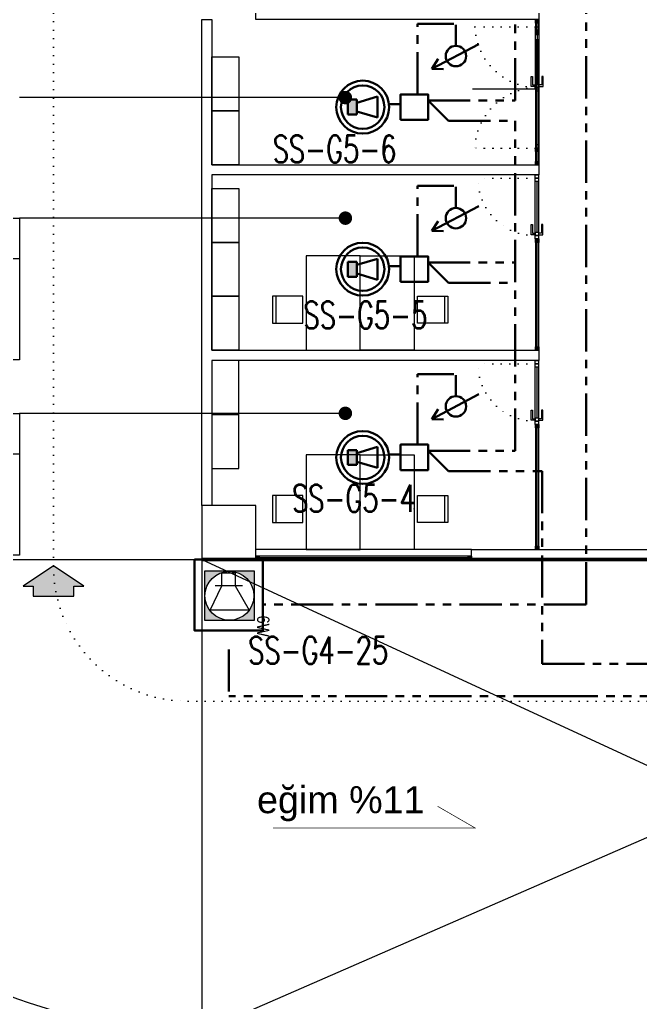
# Model space of a CAD drawing. Header units: metres. Extents: x -13545 to 152404, y -11890 to 28436.
# Drawn here: x 56590 to 57511, y 144 to 1600 of the extents above; entities that cross this region are included whole.
import ezdxf
from ezdxf.enums import TextEntityAlignment as Align
from ezdxf.xclip import XClip

# ---------------------------------------------------------------- set-up
doc = ezdxf.new("R2010")
doc.units = ezdxf.units.M
doc.header["$LTSCALE"] = 100
doc.header["$MEASUREMENT"] = 0
doc.header["$XCLIPFRAME"] = 0
for name, pattern in [('DOT2', [0.125, 0, -0.125]), ('DOT5', [0.75, 0, -0.75]), ('PHANTOM2', [1.25, 0.625, -0.125, 0.125, -0.125, 0.125, -0.125])]:
    doc.linetypes.add(name, pattern=pattern)
doc.layers.get('0').update_dxf_attribs({"color": 9, "lineweight": 9})
for name, color, linetype, lineweight in [('00', 9, 'Continuous', 9), ('01', 9, 'Continuous', 9), ('05', 9, 'Continuous', 9), ('06B', 9, 'Continuous', 9), ('06D', 9, 'Continuous', 9), ('10', 9, 'Continuous', 9), ('15', 9, 'Continuous', 9), ('20', 9, 'DOT2', 9), ('21', 9, 'Continuous', 9), ('21_mahal200', 9, 'Continuous', 9), ('E-3W ACİL ANONS İÇİN HOPARLÖR (GÖMME) (YANGINA DAYANIKLI)', 7, 'Continuous', 30), ('E-6W ACİL ANONS İÇİN HOPARLÖR (SIVAÜSTÜ) (YANGINA DAYANIKLI)', 7, 'Continuous', 30), ('E-KABLO', 7, 'Continuous', 30), ('E-SES AYAR ANAHTARI', 7, 'Continuous', 30), ('E-YAZI', 7, 'Continuous', 30), ('Seslendirme', 7, 'Continuous', 9)]:
    doc.layers.add(name, color=color, linetype=linetype, lineweight=lineweight)
doc.styles.add('Arial', font='arial.ttf', dxfattribs={"height": 2.5})
doc.styles.add('ILGAZ', font='txttw.shx')
doc.styles.add('MuuM_TEXT-ITALIC', font='ARIALNI.TTF')
doc.styles.add('MuuM_TEXT-STANDART', font='ARIALN.TTF')
doc.dimstyles.new('MuuM_DIM200', dxfattribs={"dimscale": 20, "dimtxt": 2, "dimasz": 1, "dimexe": 1, "dimexo": 1, "dimgap": 1, "dimtad": 1, "dimdec": 1, "dimrnd": 0.5, "dimdsep": 46, "dimtxsty": 'MuuM_TEXT-STANDART', "dimblk": 'ARCHTICK', "dimcen": 0, "dimdle": 0.15, "dimclrd": 256, "dimclre": 256, "dimclrt": 256, "dimadec": 0, "dimazin": 0, "dimtfac": 5, "dimtdec": 1, "dimtix": 1, "dimtmove": 2, "dimatfit": 3, "dimldrblk": 'DOT', "dimfxl": 3, "dimfxlon": 1, "dimtolj": 1, "dimlwd": -1, "dimlwe": -1, "dimarcsym": 0})

# ---------------------------------------------------------------- blocks, each defined once
blk = doc.blocks.new('100_SES AYAR ANAHTARI')
at = {"layer": 'E-SES AYAR ANAHTARI', "color": 4}
for p, q in [((1.776, 3.255), (-1.686, 1.426)), ((1.776, 3.255), (0.915, 3.283)), ((1.776, 3.255), (1.312, 2.529)), ((0, 0), (0, 1.561))]:
    blk.add_line(p, q, dxfattribs=at)
blk.add_circle((0, 2.317), 0.756, dxfattribs=at)
blk = doc.blocks.new('ep20n')
at = {"layer": 'Seslendirme'}
h = blk.add_hatch(color=3, dxfattribs=at)
h.paths.add_polyline_path([(59.4, -30.4), (59.4, 0, -1), (0, 0), (0, -30.4)])
h.paths.add_polyline_path([(0, 30.4), (0, 0, -1), (59.4, 0), (59.4, 30.4)])
at = {"layer": 'Seslendirme', "color": 3}
for p, q in [((59.4, 30.4), (0, 30.4)), ((0, 30.4), (0, -30.4)), ((17.8, 6.9), (47, 24)), ((47, 24, 943.8), (47, -23.5, 943.8)), ((59.4, -30.4), (59.4, 30.4)), ((17.8, 16), (17.8, -17.3)), ((1.8, -9.1), (1.8, 6.9)), ((1.8, 6.9), (17.8, 6.9)), ((17.8, -9.1), (1.8, -9.1)), ((47, -23.5), (17.8, -9.1)), ((0, -30.4), (59.4, -30.4))]:
    blk.add_line(p, q, dxfattribs=at)
blk.add_circle((29.7, 0), 29.7, dxfattribs=at)
at = {"color": 3, "insert": (53.8, 48.6), "char_height": 15, "attachment_point": 1, "style": 'MuuM_TEXT-STANDART'}
blk.add_mtext_dynamic_manual_height_columns('6W', width=52.414, gutter_width=150, heights=[0], dxfattribs=at)
blk = doc.blocks.new('100_3W ACİL ANONS İÇİN HOPARLÖR (GÖMME) (YANGINA DAYANIKLI)')
at = {"layer": 'E-3W ACİL ANONS İÇİN HOPARLÖR (GÖMME) (YANGINA DAYANIKLI)', "color": 4}
for p, q in [((-0.63, 0.47), (1.58, 1.11)), ((1.58, -1.11), (1.58, 1.11)), ((-1.58, -0.79), (-1.58, 0.79)), ((-1.58, 0.79), (-0.63, 0.79)), ((-0.63, 0.79), (-0.63, -0.79)), ((-0.63, -0.79), (-1.58, -0.79)), ((-0.63, -0.47), (1.58, -1.11))]:
    blk.add_line(p, q, dxfattribs=at)
at = {"layer": 'E-3W ACİL ANONS İÇİN HOPARLÖR (GÖMME) (YANGINA DAYANIKLI)', "color": 3}
for radius in [2.8, 2.3]:
    blk.add_circle((0, 0), radius, dxfattribs=at)
at = {"layer": 'E-3W ACİL ANONS İÇİN HOPARLÖR (GÖMME) (YANGINA DAYANIKLI)', "color": 4}
blk.add_solid([(-1.58, 0.79), (-0.63, 0.79), (-1.58, -0.79), (-0.63, -0.79)], dxfattribs=at)
blk = doc.blocks.new('p-kolon_80x80')
blk.add_lwpolyline([(-40, -40), (40, -40), (40, 40), (-40, 40)], close=True)
blk = doc.blocks.new('1.bod.mimari.elk')
at = {"layer": '01'}
blk.add_blockref('p-kolon_80x80', (900, -7790), dxfattribs=at)
blk = doc.blocks.new('prf-10x10')
blk.add_lwpolyline([(-5, -5), (5, -5), (5, 5), (-5, 5)], close=True)
at = {"color": 255}
blk.add_solid([(-5, -5), (5, -5), (-5, 5), (5, 5)], dxfattribs=at)
at = {"layer": '10'}
blk.add_point((0, 0), dxfattribs=at)
blk = doc.blocks.new('*U343')
at = {"layer": '06D'}
blk.add_lwpolyline([(-2.5, 320), (2.5, 320), (2.5, 0), (-2.5, 0)], close=True, dxfattribs=at)
at = {"layer": '15'}
blk.add_lwpolyline([(0, 315), (0, 5)], dxfattribs=at)
at = {"layer": '10', "xscale": 0.5, "yscale": 0.5, "rotation": 90}
for p in [(0, 317.5), (0, 2.5)]:
    blk.add_blockref('prf-10x10', p, dxfattribs=at)
blk = doc.blocks.new('0_slopearrow')
at = {"const_width": 0.05}
blk.add_lwpolyline([(11.206, 0), (-3.794, 0), (-0.999, 1.614)], dxfattribs=at)
at = {"style": 'Arial'}
blk.add_attdef('EGIM', text='', height=2, dxfattribs=at).set_placement((0, 0.5), align=Align.BOTTOM_LEFT)
at = {"style": 'MuuM_TEXT-ITALIC'}
blk.add_attdef('SLOPE', text='', height=2, dxfattribs=at).set_placement((0, -0.5), align=Align.TOP_LEFT)
blk = doc.blocks.new('p-al-01')
at = {"layer": '06B'}
for points in [[(27, 4.3), (27, 10.6), (42, 10.6), (42, 8.7), (29.3, 8.7), (29.3, 8.7), (29.3, 4.3), (27, 4.3)], [(27, -0.7), (27, -6.9), (42, -6.9), (42, -5), (29.3, -5), (29.3, -5), (29.3, -0.7), (27, -0.7)]]:
    blk.add_lwpolyline(points, dxfattribs=at)
at = {"layer": '06D'}
for p, q in [((115.7, 4.3), (28.8, 4.3)), ((28.8, -0.7), (115.7, -0.7))]:
    blk.add_line(p, q, dxfattribs=at)
at = {"layer": '10'}
for points in [[(25.7, -0.7), (25.7, 4.3), (20.7, 4.3), (20.7, -0.7)], [(30.7, -0.7), (30.7, 4.3), (25.7, 4.3), (25.7, -0.7)], [(110.7, -0.7), (110.7, 4.3), (105.7, 4.3), (105.7, -0.7)], [(115.7, -0.7), (115.7, 4.3), (110.7, 4.3), (110.7, -0.7)]]:
    blk.add_lwpolyline(points, close=True, dxfattribs=at)
at = {"layer": '15'}
blk.add_lwpolyline([(105.7, 1.8), (30.7, 1.8)], dxfattribs=at)
at = {"layer": '20'}
blk.add_lwpolyline([(110.7, -0.7), (110.7, -85.7)], dxfattribs=at)
blk.add_arc((110.7, -0.7), 85, 180, 270, dxfattribs=at)
blk = doc.blocks.new('0_arrow1')
blk.add_hatch(color=254).paths.add_polyline_path([(0, 0), (-22.5, -15), (-15, -15), (-15, -22.5), (15, -22.5), (15, -15), (22.5, -15)])
at = {"linetype": 'ByBlock', "lineweight": -2}
blk.add_lwpolyline([(15, -22.5), (-15, -22.5), (-15, -15), (-22.5, -15), (0, 0), (22.5, -15), (15, -15)], close=True, dxfattribs=at)
blk.add_point((0, 0))
blk = doc.blocks.new('p-sandalye')
blk.add_line((-45, 20), (-45, -20))
blk.add_lwpolyline([(-5, 20), (-50, 20), (-50, -20), (-5, -20)], close=True)
blk.add_point((0, 0.1))
blk = doc.blocks.new('p-masa_servis')
at = {"linetype": 'DOT5'}
blk.add_lwpolyline([(0, 0), (0, 0)], dxfattribs=at)
blk.add_lwpolyline([(0, 0), (0, -80), (140, -80), (140, 0)], close=True)
for p, rotation in [((60, 0), 270), ((50, -110.1), 2.073722e-10)]:
    blk.add_blockref('p-sandalye', p, dxfattribs=dict(rotation=rotation))
blk = doc.blocks.new('gr-p-birim')
blk.add_lwpolyline([(-0.5, -0.5), (0.5, -0.5), (0.5, 0.5), (-0.5, 0.5)], close=True)
blk = doc.blocks.new('*U352')
at = {"layer": '06D'}
blk.add_lwpolyline([(-2.5, 185), (2.5, 185), (2.5, 0), (-2.5, 0)], close=True, dxfattribs=at)
at = {"layer": '15'}
blk.add_lwpolyline([(0, 180), (0, 5)], dxfattribs=at)
at = {"layer": '10', "xscale": 0.5, "yscale": 0.5, "rotation": 90}
for p in [(0, 182.5), (0, 2.5)]:
    blk.add_blockref('prf-10x10', p, dxfattribs=at)
blk = doc.blocks.new('*U353')
at = {"layer": '06D'}
blk.add_lwpolyline([(-2.5, 165), (2.5, 165), (2.5, 0), (-2.5, 0)], close=True, dxfattribs=at)
at = {"layer": '15'}
blk.add_lwpolyline([(0, 160), (0, 5)], dxfattribs=at)
at = {"layer": '10', "xscale": 0.5, "yscale": 0.5, "rotation": 90}
for p in [(0, 162.5), (0, 2.5)]:
    blk.add_blockref('prf-10x10', p, dxfattribs=at)
blk = doc.blocks.new('*U433')
at = {"layer": '06D'}
blk.add_lwpolyline([(-2.5, 185), (2.5, 185), (2.5, 0), (-2.5, 0)], close=True, dxfattribs=at)
at = {"layer": '15'}
blk.add_lwpolyline([(0, 180), (0, 5)], dxfattribs=at)
at = {"layer": '10', "xscale": 0.5, "yscale": 0.5, "rotation": 90}
for p in [(0, 182.5), (0, 2.5)]:
    blk.add_blockref('prf-10x10', p, dxfattribs=at)
blk = doc.blocks.new('_ArchTick')
at = {"color": 0, "linetype": 'ByBlock', "const_width": 0.15}
blk.add_lwpolyline([(-0.5, -0.5), (0.5, 0.5)], dxfattribs=at)
blk = doc.blocks.new('_Dot')
at = {"color": 0, "linetype": 'ByBlock', "lineweight": -2}
blk.add_line((-0.5, 0), (-1, 0), dxfattribs=at)
at = {"color": 0, "linetype": 'ByBlock', "const_width": 0.5}
blk.add_lwpolyline([(-0.25, 0, 1), (0.25, 0, 1)], format="xyb", close=True, dxfattribs=at)
blk = doc.blocks.new('0_roomno2')
blk.add_lwpolyline([(19.375, -10.5), (0, -10.5), (0, 0), (19.375, 0)], close=True)
for points in [[(0, -3), (19.375, -3)], [(8.125, -3), (8.125, -10.5)], [(11.875, -3), (11.875, -10.5)], [(15.625, -3), (15.625, -10.5)], [(0, -6.75), (8.125, -6.75)]]:
    blk.add_lwpolyline(points)
at = {"style": 'MuuM_TEXT-STANDART', "width": 0.6}
blk.add_text('H:', height=1.5, dxfattribs=at).set_placement((0.35, -8.608), align=Align.MIDDLE_LEFT)
at = {"style": 'Arial'}
blk.add_attdef('ODANO', (0, 1.17), '', height=2, dxfattribs=at)
blk.add_attdef('MEKANADI', text='', height=2, dxfattribs=at).set_placement((0.35, -3), align=Align.BOTTOM_LEFT)
at = {"style": 'MuuM_TEXT-STANDART', "width": 0.6}
for tag, p in [('M2', (0.35, -4.875)), ('TEMIZTAVANYUKSEKLIGI', (1.8, -8.608))]:
    blk.add_attdef(tag, text='', height=1.5, dxfattribs=at).set_placement(p, align=Align.MIDDLE_LEFT)
for tag, p in [('YER01', (10, -4.5)), ('TAVAN01', (13.75, -4.5)), ('DUVAR01', (17.5, -4.5)), ('YER02', (10, -6.75)), ('TAVAN02', (13.75, -6.75)), ('DUVAR02', (17.5, -6.75)), ('YER03', (10, -9)), ('TAVAN03', (13.75, -9)), ('DUVAR03', (17.5, -9))]:
    blk.add_attdef(tag, text='', height=1.5, dxfattribs=at).set_placement(p, align=Align.MIDDLE_CENTER)
blk = doc.blocks.new('p-al-01_a')
at = {"layer": '06B'}
for points in [[(-5, -88.6), (-11.2, -88.6), (-11.2, -73.6), (-9.4, -73.6), (-9.4, -86.4), (-9.4, -86.4), (-5, -86.4), (-5, -88.6)], [(0, -88.6), (6.2, -88.6), (6.2, -73.6), (4.4, -73.6), (4.4, -86.4), (4.4, -86.4), (0, -86.4), (0, -88.6)]]:
    blk.add_lwpolyline(points, dxfattribs=at)
at = {"layer": '06D'}
for p, q in [((-5, -86.9), (-5, -5)), ((0, -5), (0, -86.9)), ((-5, -93.1), (-5, -175)), ((0, -175), (0, -93.1))]:
    blk.add_line(p, q, dxfattribs=at)
at = {"layer": '10'}
for points in [[(-5, 0), (0, 0), (0, -5), (-5, -5)], [(-5, -85), (0, -85), (0, -90), (-5, -90)], [(-5, -95), (0, -95), (0, -90), (-5, -90)], [(-5, -180), (0, -180), (0, -175), (-5, -175)]]:
    blk.add_lwpolyline(points, close=True, dxfattribs=at)
at = {"layer": '15'}
for points in [[(-2.5, -5), (-2.5, -85)], [(-2.5, -175), (-2.5, -95)]]:
    blk.add_lwpolyline(points, dxfattribs=at)
at = {"layer": '20'}
for points in [[(-5.3, 0), (-94.9, 0)], [(-5.3, -180), (-94.9, -180)], [(-5, -180), (-94.9, -180)]]:
    blk.add_lwpolyline(points, dxfattribs=at)
for centre, start, end in [((-1.5, 3.4), 182.0745, 267.6937), ((-1.5, -183.4), 92.3063, 177.9255)]:
    blk.add_arc(centre, 93.5, start, end, dxfattribs=at)
blk = doc.blocks.new('1.bod.mimari1.elk')
at = {"layer": '00'}
for points in [[(1360, -7015), (1360, -7030), (940, -7030), (940, -7015)], [(1360, -7520), (1360, -7535), (875, -7535), (875, -7750), (860, -7750), (860, -7030), (875, -7030), (875, -7245), (1360, -7245), (1360, -7260), (875, -7260), (875, -7520)], [(1360, -7520), (1360, -7535), (875, -7535), (875, -7750), (860, -7750), (860, -7030), (875, -7030), (875, -7245), (1360, -7245), (1360, -7260), (875, -7260), (875, -7520)], [(1560, -7815), (1560, -7815), (1560, -7815), (1560, -7815), (1560, -7815), (1560, -7830), (1260, -7830), (1260, -7815), (1560, -7815)]]:
    blk.add_lwpolyline(points, close=True, dxfattribs=at)
at = {"layer": '06D'}
for p, q in [((1360, -7030), (1360, -7245)), ((1360, -7132.93), (1261.7, -7132.93))]:
    blk.add_line(p, q, dxfattribs=at)
at = {"layer": '06D', "linetype": 'DOT2'}
blk.add_lwpolyline([(640, -5042.1), (640, -7840, 0.4142136), (840, -8040), (3100, -8040)], format="xyb", dxfattribs=at)
at = {"layer": '06D'}
for points in [[(1355, -7052.22), (1360, -7052.22), (1360, -7030), (1355, -7030)], [(1355, -7245.31), (1360, -7245.31), (1360, -7220.43), (1355, -7220.43)]]:
    blk.add_lwpolyline(points, close=True, dxfattribs=at)
for points in [[(1260, -7815), (940, -7815)], [(860, -7830), (860, -8550)]]:
    blk.add_lwpolyline(points, dxfattribs=at)
blk.add_lwpolyline([(940, -8530), (1640, -8530), (1640, -7830), (860, -7830), (1640, -8190), (860, -8530, -0.3624657), (40, -7830), (860, -7830)], format="xyb", dxfattribs=at)
at = {"layer": '15'}
for points in [[(1357.5, -7047.22), (1357.5, -7035)], [(1357.5, -7240.31), (1357.5, -7225.43)]]:
    blk.add_lwpolyline(points, dxfattribs=at)
at = {"layer": '20', "ltscale": 2, "const_width": 5}
blk.add_lwpolyline([(860, -7830), (1640, -7830), (1640, -4630), (1640, -4630), (1640, -3830), (1640, -3830), (1640, -2240), (3740, -2240), (3740, -1723.58)], dxfattribs=at)
blk.add_blockref('p-al-01_a', (1360, -7040.43))
at = {"xscale": -1}
for name, p, rotation in [('*U433', (1357.5, -7060), 180), ('p-al-01', (1355.4, -7375.67), 270), ('p-al-01', (1355.4, -7375.67), 270), ('*U353', (1357.5, -7355), 180), ('p-al-01', (1355.4, -7650.67), 270), ('*U352', (1357.5, -7630), 180), ('*U343', (940, -7827.5), 270)]:
    blk.add_blockref(name, p, dxfattribs=dict(at, rotation=rotation))
at = {"layer": '05', "xscale": -40, "yscale": 80, "rotation": 180}
for p in [(895, -7125), (895, -7205), (895, -7320), (895, -7400), (895, -7480)]:
    blk.add_blockref('gr-p-birim', p, dxfattribs=at)
at = {"layer": '05'}
ref = blk.add_blockref('p-masa_servis', (1015, -7520), dxfattribs=dict(at, rotation=90))
XClip(ref).set_block_clipping_path([(-55.5106706136, -84.5585723777), (163.3295749435, 61.9818189005)])
ref = blk.add_blockref('p-masa_servis', (1175, -7520), dxfattribs=dict(at, xscale=-1, rotation=270))
XClip(ref).set_block_clipping_path([(-55.5106706136, -84.5585723777), (163.3295749435, 61.9818189005)])
at = {"layer": '05', "xscale": 40, "yscale": 80}
for p in [(895, -7575), (895, -7655)]:
    blk.add_blockref('gr-p-birim', p, dxfattribs=at)
at = {"layer": '05'}
ref = blk.add_blockref('p-masa_servis', (1015, -7815), dxfattribs=dict(at, rotation=90.00000000000001))
XClip(ref).set_block_clipping_path([(-55.5106706136, -84.5585723777), (163.3295749435, 61.9818189005)])
ref = blk.add_blockref('p-masa_servis', (1175, -7815), dxfattribs=dict(at, xscale=-1, rotation=270))
XClip(ref).set_block_clipping_path([(-55.5106706136, -84.5585723777), (163.3295749435, 61.9818189005)])
at = {"layer": '06D', "xscale": -2, "yscale": 2, "zscale": 2}
blk.add_blockref('0_arrow1', (640, -7839.28), dxfattribs=at)
at = {"layer": '10', "extrusion": (0, 0, -1), "xscale": 0.5, "yscale": 0.5, "zscale": -1, "rotation": 270}
for p in [(-1357.5, -7032.5), (-1357.5, -7049.72), (-1357.5, -7222.93), (-1357.5, -7242.81)]:
    blk.add_blockref('prf-10x10', p, dxfattribs=at)
at = {"layer": '21'}
ref = blk.add_blockref('0_slopearrow', (1189.79, -8227.94), dxfattribs=dict(at, xscale=-20, yscale=20, zscale=20))
ref.add_attrib('EGIM', 'eğim %11', dxfattribs={"layer": '0', "height": 40, "style": 'Arial'}).set_placement((941.94, -8217.94), align=Align.BOTTOM_LEFT)
at = {"layer": '21_mahal200'}
ref = blk.add_blockref('0_roomno2', (202.31, -7324.14), dxfattribs=dict(at, xscale=20, yscale=20, zscale=20))
ref.add_attrib('ODANO', 'B1-55', (202.31, -7315.5), dxfattribs={"layer": '0', "height": 40, "style": 'Arial'})
ref.add_attrib('MEKANADI', 'DİZPOZİSYON (VW B.)', dxfattribs={"layer": '0', "height": 40, "style": 'Arial', "width": 0.6}).set_placement((209.31, -7384.14), align=Align.BOTTOM_LEFT)
ref.add_attrib('M2', '##### m2', dxfattribs={"layer": '0', "height": 30, "style": 'MuuM_TEXT-STANDART', "width": 0.6}).set_placement((209.31, -7421.64), align=Align.MIDDLE_LEFT)
ref.add_attrib('TEMIZTAVANYUKSEKLIGI', '2.40 M', dxfattribs={"layer": '0', "height": 30, "style": 'MuuM_TEXT-STANDART', "width": 0.6}).set_placement((238.31, -7496.3), align=Align.MIDDLE_LEFT)
ref.add_attrib('YER01', 'Y02', dxfattribs={"layer": '0', "height": 30, "style": 'MuuM_TEXT-STANDART', "width": 0.6}).set_placement((402.31, -7414.14), align=Align.MIDDLE_CENTER)
ref.add_attrib('TAVAN01', 'T05', dxfattribs={"layer": '0', "height": 30, "style": 'MuuM_TEXT-STANDART', "width": 0.6}).set_placement((477.31, -7414.14), align=Align.MIDDLE_CENTER)
ref.add_attrib('DUVAR01', 'D02', dxfattribs={"layer": '0', "height": 30, "style": 'MuuM_TEXT-STANDART', "width": 0.6}).set_placement((552.31, -7414.14), align=Align.MIDDLE_CENTER)
ref.add_attrib('TAVAN02', 'T09', dxfattribs={"layer": '0', "height": 30, "style": 'MuuM_TEXT-STANDART', "width": 0.6}).set_placement((477.31, -7459.14), align=Align.MIDDLE_CENTER)
ref.add_attrib('DUVAR02', 'D07', dxfattribs={"layer": '0', "height": 30, "style": 'MuuM_TEXT-STANDART', "width": 0.6}).set_placement((552.31, -7459.14), align=Align.MIDDLE_CENTER)
ref = blk.add_blockref('0_roomno2', (202.31, -7613.4), dxfattribs=dict(at, xscale=20, yscale=20, zscale=20))
ref.add_attrib('ODANO', 'B1-54', (202.31, -7604.76), dxfattribs={"layer": '0', "height": 40, "style": 'Arial'})
ref.add_attrib('MEKANADI', 'ATÖLYE Ş.(VW B.)', dxfattribs={"layer": '0', "height": 40, "style": 'Arial', "width": 0.7}).set_placement((209.31, -7673.4), align=Align.BOTTOM_LEFT)
ref.add_attrib('M2', '##### m2', dxfattribs={"layer": '0', "height": 30, "style": 'MuuM_TEXT-STANDART', "width": 0.6}).set_placement((209.31, -7710.9), align=Align.MIDDLE_LEFT)
ref.add_attrib('TEMIZTAVANYUKSEKLIGI', '2.40 M', dxfattribs={"layer": '0', "height": 30, "style": 'MuuM_TEXT-STANDART', "width": 0.6}).set_placement((238.31, -7785.56), align=Align.MIDDLE_LEFT)
ref.add_attrib('YER01', 'Y02', dxfattribs={"layer": '0', "height": 30, "style": 'MuuM_TEXT-STANDART', "width": 0.6}).set_placement((402.31, -7703.4), align=Align.MIDDLE_CENTER)
ref.add_attrib('TAVAN01', 'T05', dxfattribs={"layer": '0', "height": 30, "style": 'MuuM_TEXT-STANDART', "width": 0.6}).set_placement((477.31, -7703.4), align=Align.MIDDLE_CENTER)
ref.add_attrib('DUVAR01', 'D02', dxfattribs={"layer": '0', "height": 30, "style": 'MuuM_TEXT-STANDART', "width": 0.6}).set_placement((552.31, -7703.4), align=Align.MIDDLE_CENTER)
ref.add_attrib('TAVAN02', 'T09', dxfattribs={"layer": '0', "height": 30, "style": 'MuuM_TEXT-STANDART', "width": 0.6}).set_placement((477.31, -7748.4), align=Align.MIDDLE_CENTER)
ref.add_attrib('DUVAR02', 'D07', dxfattribs={"layer": '0', "height": 30, "style": 'MuuM_TEXT-STANDART', "width": 0.6}).set_placement((552.31, -7748.4), align=Align.MIDDLE_CENTER)
for points in [[(1072.99, -7145.51), (589.81, -7145.51)], [(1072.99, -7324.14), (589.81, -7324.14)], [(1072.99, -7613.4), (589.81, -7613.4)]]:
    blk.add_leader(points, dimstyle='MuuM_DIM200', override={"dimasz": 1, "dimfxl": 10}, dxfattribs=at)

msp = doc.modelspace()

# ---------------------------------------------------------------- linework, layer by layer
at = {"layer": 'E-KABLO', "color": 5, "linetype": 'PHANTOM2'}
for p, q in [((57430, 733.4), (57430, 2600)), ((57137.6, 1474.8), (57155, 1474.8)), ((57137.6, 1234.6), (57155, 1234.6)), ((57137.6, 955.7), (57155, 955.7)), ((57430, 733.4), (56949.6, 733.4)), ((56900, 666.8), (56900, 597.7)), ((57385, 597.7), (56900, 597.7)), ((57385, 597.7), (59644.5, 597.7))]:
    msp.add_line(p, q, dxfattribs=at)
at = {"layer": 'E-KABLO', "color": 6, "linetype": 'PHANTOM2'}
for p, q in [((57325, 1480.2), (57325, 1605)), ((57195.6, 1480.2), (57325, 1480.2)), ((57225.9, 1450.2), (57195.6, 1480.2)), ((57225.9, 1450.2), (57325, 1450.2)), ((57325, 1310), (57325, 1450.2)), ((57325, 961.1), (57325, 1310)), ((57195.6, 1240), (57325, 1240)), ((57225.9, 1210), (57195.6, 1240)), ((57225.9, 1210), (57325, 1210)), ((57195.6, 961.1), (57325, 961.1)), ((57225.9, 931.1), (57195.6, 961.1)), ((57225.9, 931.1), (57365, 931.1)), ((57365, 931.1), (57365, 645.5)), ((57365, 645.5), (67534.3, 645.5))]:
    msp.add_line(p, q, dxfattribs=at)
at = {"layer": 'E-KABLO', "color": 3, "linetype": 'PHANTOM2'}
for p, q in [((57179.9, 1489.3), (57179.9, 1593.7)), ((57179.9, 1593.7), (57233.7, 1593.7)), ((57179.9, 1249.1), (57179.9, 1353.5)), ((57179.9, 1353.5), (57233.7, 1353.5)), ((57179.9, 970.2), (57179.9, 1074.5)), ((57179.9, 1074.5), (57233.7, 1074.5))]:
    msp.add_line(p, q, dxfattribs=at)
at = {"layer": 'E-YAZI', "color": 3, "linetype": 'Continuous', "ltscale": 100}
for points in [[(57155, 1451.7), (57195.6, 1451.7), (57195.6, 1489.3), (57155, 1489.3)], [(57155, 1211.5), (57195.6, 1211.5), (57195.6, 1249.1), (57155, 1249.1)], [(57155, 932.6), (57195.6, 932.6), (57195.6, 970.2), (57155, 970.2)], [(56950.8, 800), (56950.8, 694.8), (56849.2, 694.8), (56849.2, 800)]]:
    msp.add_lwpolyline(points, close=True, dxfattribs=at)

# ---------------------------------------------------------------- block references
at = {"layer": '06D'}
for name in ['1.bod.mimari.elk', '1.bod.mimari1.elk']:
    msp.add_blockref(name, (56000, 8630), dxfattribs=at)
at = {"layer": 'E-3W ACİL ANONS İÇİN HOPARLÖR (GÖMME) (YANGINA DAYANIKLI)', "xscale": 14, "yscale": 14, "zscale": 14}
for p in [(57098.7, 1470.4), (57098.7, 1230.2), (57098.7, 951.2)]:
    msp.add_blockref('100_3W ACİL ANONS İÇİN HOPARLÖR (GÖMME) (YANGINA DAYANIKLI)', p, dxfattribs=at)
at = {"layer": 'E-6W ACİL ANONS İÇİN HOPARLÖR (SIVAÜSTÜ) (YANGINA DAYANIKLI)', "xscale": 1.222211883244323, "yscale": 1.222211883244323, "zscale": 1.222211883244323, "rotation": 270}
msp.add_blockref('ep20n', (56901, 782.6), dxfattribs=at)
at = {"layer": 'E-SES AYAR ANAHTARI', "xscale": 20, "yscale": 20, "zscale": 20, "rotation": 180}
for p in [(57237, 1592.4), (57237, 1352.2), (57237, 1073.3)]:
    msp.add_blockref('100_SES AYAR ANAHTARI', p, dxfattribs=at)

# ---------------------------------------------------------------- texts
at = {"layer": 'E-YAZI', "color": 3, "style": 'ILGAZ', "width": 0.7}
for s, p in [('SS-G5-6', (56965.2, 1388.4)), ('SS-G5-5', (57010.9, 1142.3)), ('SS-G5-4', (56993.7, 870.6)), ('SS-G4-25', (56928.8, 645.5))]:
    msp.add_text(s, height=40, dxfattribs=at).set_placement(p)

doc.saveas('drawing.dxf')
